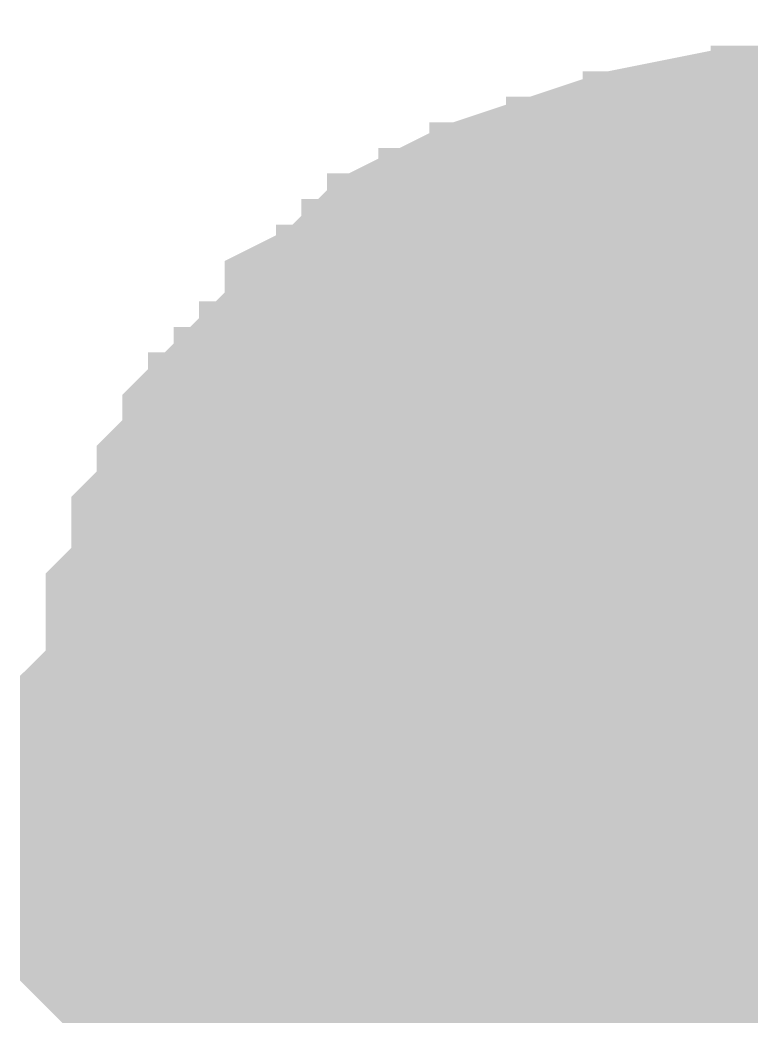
# Model space of a CAD drawing. Extents: x -0.1 to 65.1, y -1.2 to 30.1.
# Drawn here: x 25.9596 to 26.2866, y 6.5843 to 7.0326 of the extents above; entities that cross this region are included whole.
import ezdxf

# ---------------------------------------------------------------- set-up
doc = ezdxf.new("R2010")
doc.units = 0
doc.header["$MEASUREMENT"] = 0
doc.layers.get('0').update_dxf_attribs({"linetype": 'CONTINUOUS'})
doc.layers.add('2D_LINE_126', color=7, linetype='CONTINUOUS')

# ---------------------------------------------------------------- blocks, each defined once
blk = doc.blocks.new('SMOOTH_0$0254')
at = {"const_width": 0.0127}
blk.add_lwpolyline([(-0.00635, 0, 1), (0.00635, 0, 1)], format="xyb", close=True, dxfattribs=at)
blk = doc.blocks.new('DRAWING_63')
at = {"layer": '2D_LINE_126', "const_width": 0.0254}
for points in [[(-4.05765, -0.90297), (-4.05765, -0.89154), (-4.05765, -0.88011), (-4.05765, -0.86868), (-4.05765, -0.85725), (-4.05765, -0.84582), (-4.05765, -0.83439), (-4.05765, -0.82296), (-4.05765, -0.81153), (-4.05765, -0.8001), (-4.05765, -0.78867), (-4.05765, -0.77724), (-4.05765, -0.76581), (-4.05765, -0.75438), (-4.05765, -0.74295), (-4.05765, -0.73152), (-4.05765, -0.72009), (-4.05765, -0.70866), (-4.05765, -0.69723), (-4.05765, -0.6858), (-4.05765, -0.67437), (-4.05765, -0.66294), (-4.05765, -0.65151), (-4.05765, -0.64008), (-4.05765, -0.62865), (-4.05765, -0.61722), (-4.05765, -0.60579), (-4.05765, -0.59436), (-4.05765, -0.58293), (-4.05765, -0.5715), (-4.05765, -0.56007), (-4.05765, -0.54864), (-4.05765, -0.53721), (-4.05765, -0.52578), (-4.05765, -0.51435), (-4.05765, -0.50292), (-4.05765, -0.49149), (-4.05765, -0.48006)], [(-2.81178, -0.49149), (-4.06908, -0.49149), (-4.12623, -0.50292), (-4.16052, -0.51435), (-4.19481, -0.52578), (-4.21767, -0.53721), (-4.24053, -0.54864), (-4.25196, -0.56007), (-4.26339, -0.5715), (-4.28625, -0.58293), (-4.28625, -0.59436), (-4.29768, -0.60579), (-4.30911, -0.61722), (-4.32054, -0.62865), (-4.33197, -0.64008), (-4.33197, -0.65151), (-4.3434, -0.66294), (-4.3434, -0.67437), (-4.3434, -0.6858), (-4.3434, -0.69723), (-4.3434, -0.70866), (-4.3434, -0.72009), (-4.3434, -0.73152), (-4.3434, -0.74295), (-4.3434, -0.75438), (-4.3434, -0.76581), (-4.3434, -0.77724), (-4.3434, -0.78867), (-4.3434, -0.8001), (-4.3434, -0.81153), (-4.3434, -0.82296), (-4.3434, -0.83439), (-4.3434, -0.84582), (-4.3434, -0.85725), (-4.3434, -0.86868), (-4.3434, -0.88011), (-4.3434, -0.89154), (-4.3434, -0.90297)], [(-4.04622, -0.49149), (-4.05765, -0.49149), (-4.06908, -0.49149), (-4.06908, -0.50292), (-4.08051, -0.50292), (-4.09194, -0.50292), (-4.10337, -0.50292), (-4.1148, -0.50292), (-4.12623, -0.50292), (-4.12623, -0.51435), (-4.13766, -0.51435), (-4.14909, -0.51435), (-4.16052, -0.51435), (-4.16052, -0.52578), (-4.17195, -0.52578), (-4.18338, -0.52578), (-4.19481, -0.52578), (-4.19481, -0.53721), (-4.20624, -0.53721), (-4.21767, -0.53721), (-4.21767, -0.54864), (-4.2291, -0.54864), (-4.24053, -0.54864), (-4.24053, -0.56007), (-4.25196, -0.56007), (-4.25196, -0.5715), (-4.26339, -0.5715), (-4.26339, -0.58293), (-4.27482, -0.58293), (-4.28625, -0.58293)], [(-4.1148, -0.90297), (-4.1148, -0.89154), (-4.1148, -0.88011), (-4.1148, -0.86868), (-4.1148, -0.85725), (-4.1148, -0.84582), (-4.1148, -0.83439), (-4.1148, -0.82296), (-4.1148, -0.81153), (-4.1148, -0.8001), (-4.1148, -0.78867), (-4.1148, -0.77724), (-4.1148, -0.76581), (-4.1148, -0.75438), (-4.1148, -0.74295), (-4.1148, -0.73152), (-4.1148, -0.72009), (-4.1148, -0.70866), (-4.1148, -0.69723), (-4.1148, -0.6858), (-4.1148, -0.67437), (-4.1148, -0.66294), (-4.1148, -0.65151), (-4.1148, -0.64008), (-4.1148, -0.62865), (-4.1148, -0.61722), (-4.1148, -0.60579), (-4.1148, -0.59436), (-4.1148, -0.58293), (-4.1148, -0.5715), (-4.1148, -0.56007), (-4.1148, -0.54864), (-4.1148, -0.53721), (-4.1148, -0.52578), (-4.1148, -0.51435), (-4.1148, -0.50292), (-4.1148, -0.49149)], [(-4.10337, -0.90297), (-4.10337, -0.89154), (-4.10337, -0.88011), (-4.10337, -0.86868), (-4.10337, -0.85725), (-4.10337, -0.84582), (-4.10337, -0.83439), (-4.10337, -0.82296), (-4.10337, -0.81153), (-4.10337, -0.8001), (-4.10337, -0.78867), (-4.10337, -0.77724), (-4.10337, -0.76581), (-4.10337, -0.75438), (-4.10337, -0.74295), (-4.10337, -0.73152), (-4.10337, -0.72009), (-4.10337, -0.70866), (-4.10337, -0.69723), (-4.10337, -0.6858), (-4.10337, -0.67437), (-4.10337, -0.66294), (-4.10337, -0.65151), (-4.10337, -0.64008), (-4.10337, -0.62865), (-4.10337, -0.61722), (-4.10337, -0.60579), (-4.10337, -0.59436), (-4.10337, -0.58293), (-4.10337, -0.5715), (-4.10337, -0.56007), (-4.10337, -0.54864), (-4.10337, -0.53721), (-4.10337, -0.52578), (-4.10337, -0.51435), (-4.10337, -0.50292), (-4.10337, -0.49149)], [(-4.09194, -0.90297), (-4.09194, -0.89154), (-4.09194, -0.88011), (-4.09194, -0.86868), (-4.09194, -0.85725), (-4.09194, -0.84582), (-4.09194, -0.83439), (-4.09194, -0.82296), (-4.09194, -0.81153), (-4.09194, -0.8001), (-4.09194, -0.78867), (-4.09194, -0.77724), (-4.09194, -0.76581), (-4.09194, -0.75438), (-4.09194, -0.74295), (-4.09194, -0.73152), (-4.09194, -0.72009), (-4.09194, -0.70866), (-4.09194, -0.69723), (-4.09194, -0.6858), (-4.09194, -0.67437), (-4.09194, -0.66294), (-4.09194, -0.65151), (-4.09194, -0.64008), (-4.09194, -0.62865), (-4.09194, -0.61722), (-4.09194, -0.60579), (-4.09194, -0.59436), (-4.09194, -0.58293), (-4.09194, -0.5715), (-4.09194, -0.56007), (-4.09194, -0.54864), (-4.09194, -0.53721), (-4.09194, -0.52578), (-4.09194, -0.51435), (-4.09194, -0.50292), (-4.09194, -0.49149)], [(-4.08051, -0.90297), (-4.08051, -0.89154), (-4.08051, -0.88011), (-4.08051, -0.86868), (-4.08051, -0.85725), (-4.08051, -0.84582), (-4.08051, -0.83439), (-4.08051, -0.82296), (-4.08051, -0.81153), (-4.08051, -0.8001), (-4.08051, -0.78867), (-4.08051, -0.77724), (-4.08051, -0.76581), (-4.08051, -0.75438), (-4.08051, -0.74295), (-4.08051, -0.73152), (-4.08051, -0.72009), (-4.08051, -0.70866), (-4.08051, -0.69723), (-4.08051, -0.6858), (-4.08051, -0.67437), (-4.08051, -0.66294), (-4.08051, -0.65151), (-4.08051, -0.64008), (-4.08051, -0.62865), (-4.08051, -0.61722), (-4.08051, -0.60579), (-4.08051, -0.59436), (-4.08051, -0.58293), (-4.08051, -0.5715), (-4.08051, -0.56007), (-4.08051, -0.54864), (-4.08051, -0.53721), (-4.08051, -0.52578), (-4.08051, -0.51435), (-4.08051, -0.50292), (-4.08051, -0.49149)], [(-4.04622, -0.50292), (-4.05765, -0.50292), (-4.06908, -0.50292), (-4.06908, -0.51435), (-4.08051, -0.51435), (-4.09194, -0.51435), (-4.10337, -0.51435), (-4.1148, -0.51435), (-4.12623, -0.51435), (-4.12623, -0.52578), (-4.13766, -0.52578), (-4.14909, -0.52578), (-4.16052, -0.52578), (-4.16052, -0.53721), (-4.17195, -0.53721), (-4.18338, -0.53721), (-4.19481, -0.53721), (-4.19481, -0.54864), (-4.20624, -0.54864), (-4.21767, -0.54864), (-4.21767, -0.56007), (-4.2291, -0.56007), (-4.24053, -0.56007), (-4.24053, -0.5715), (-4.25196, -0.5715), (-4.25196, -0.58293), (-4.26339, -0.58293), (-4.26339, -0.59436), (-4.27482, -0.59436), (-4.28625, -0.59436), (-4.28625, -0.60579), (-4.29768, -0.60579), (-4.29768, -0.61722), (-4.30911, -0.61722), (-4.30911, -0.62865), (-4.32054, -0.62865), (-4.32054, -0.64008), (-4.33197, -0.64008)], [(-4.14909, -0.90297), (-4.14909, -0.89154), (-4.14909, -0.88011), (-4.14909, -0.86868), (-4.14909, -0.85725), (-4.14909, -0.84582), (-4.14909, -0.83439), (-4.14909, -0.82296), (-4.14909, -0.81153), (-4.14909, -0.8001), (-4.14909, -0.78867), (-4.14909, -0.77724), (-4.14909, -0.76581), (-4.14909, -0.75438), (-4.14909, -0.74295), (-4.14909, -0.73152), (-4.14909, -0.72009), (-4.14909, -0.70866), (-4.14909, -0.69723), (-4.14909, -0.6858), (-4.14909, -0.67437), (-4.14909, -0.66294), (-4.14909, -0.65151), (-4.14909, -0.64008), (-4.14909, -0.62865), (-4.14909, -0.61722), (-4.14909, -0.60579), (-4.14909, -0.59436), (-4.14909, -0.58293), (-4.14909, -0.5715), (-4.14909, -0.56007), (-4.14909, -0.54864), (-4.14909, -0.53721), (-4.14909, -0.52578), (-4.14909, -0.51435), (-4.14909, -0.50292)], [(-4.13766, -0.90297), (-4.13766, -0.89154), (-4.13766, -0.88011), (-4.13766, -0.86868), (-4.13766, -0.85725), (-4.13766, -0.84582), (-4.13766, -0.83439), (-4.13766, -0.82296), (-4.13766, -0.81153), (-4.13766, -0.8001), (-4.13766, -0.78867), (-4.13766, -0.77724), (-4.13766, -0.76581), (-4.13766, -0.75438), (-4.13766, -0.74295), (-4.13766, -0.73152), (-4.13766, -0.72009), (-4.13766, -0.70866), (-4.13766, -0.69723), (-4.13766, -0.6858), (-4.13766, -0.67437), (-4.13766, -0.66294), (-4.13766, -0.65151), (-4.13766, -0.64008), (-4.13766, -0.62865), (-4.13766, -0.61722), (-4.13766, -0.60579), (-4.13766, -0.59436), (-4.13766, -0.58293), (-4.13766, -0.5715), (-4.13766, -0.56007), (-4.13766, -0.54864), (-4.13766, -0.53721), (-4.13766, -0.52578), (-4.13766, -0.51435), (-4.13766, -0.50292)], [(-4.33197, -0.90297), (-4.33197, -0.89154), (-4.33197, -0.88011), (-4.33197, -0.86868), (-4.33197, -0.85725), (-4.33197, -0.84582), (-4.33197, -0.83439), (-4.33197, -0.82296), (-4.33197, -0.81153), (-4.33197, -0.8001), (-4.33197, -0.78867), (-4.33197, -0.77724), (-4.33197, -0.76581), (-4.33197, -0.75438), (-4.33197, -0.74295), (-4.33197, -0.73152), (-4.33197, -0.72009), (-4.33197, -0.70866), (-4.33197, -0.69723), (-4.33197, -0.6858), (-4.33197, -0.67437), (-4.33197, -0.66294), (-4.33197, -0.65151), (-4.32054, -0.65151), (-4.32054, -0.64008), (-4.30911, -0.64008), (-4.30911, -0.62865), (-4.29768, -0.62865), (-4.29768, -0.61722), (-4.28625, -0.61722), (-4.28625, -0.60579), (-4.27482, -0.60579), (-4.26339, -0.60579), (-4.26339, -0.59436), (-4.25196, -0.59436), (-4.25196, -0.58293), (-4.24053, -0.58293), (-4.24053, -0.5715), (-4.2291, -0.5715), (-4.21767, -0.5715), (-4.21767, -0.56007), (-4.20624, -0.56007), (-4.19481, -0.56007), (-4.19481, -0.54864), (-4.18338, -0.54864), (-4.17195, -0.54864), (-4.16052, -0.54864), (-4.16052, -0.53721), (-4.14909, -0.53721), (-4.13766, -0.53721), (-4.12623, -0.53721), (-4.12623, -0.52578), (-4.1148, -0.52578), (-4.10337, -0.52578), (-4.09194, -0.52578), (-4.08051, -0.52578), (-4.06908, -0.52578), (-4.06908, -0.51435), (-4.05765, -0.51435), (-4.04622, -0.51435)], [(-4.18338, -0.90297), (-4.18338, -0.89154), (-4.18338, -0.88011), (-4.18338, -0.86868), (-4.18338, -0.85725), (-4.18338, -0.84582), (-4.18338, -0.83439), (-4.18338, -0.82296), (-4.18338, -0.81153), (-4.18338, -0.8001), (-4.18338, -0.78867), (-4.18338, -0.77724), (-4.18338, -0.76581), (-4.18338, -0.75438), (-4.18338, -0.74295), (-4.18338, -0.73152), (-4.18338, -0.72009), (-4.18338, -0.70866), (-4.18338, -0.69723), (-4.18338, -0.6858), (-4.18338, -0.67437), (-4.18338, -0.66294), (-4.18338, -0.65151), (-4.18338, -0.64008), (-4.18338, -0.62865), (-4.18338, -0.61722), (-4.18338, -0.60579), (-4.18338, -0.59436), (-4.18338, -0.58293), (-4.18338, -0.5715), (-4.18338, -0.56007), (-4.18338, -0.54864), (-4.18338, -0.53721), (-4.18338, -0.52578), (-4.18338, -0.51435)], [(-4.17195, -0.90297), (-4.17195, -0.89154), (-4.17195, -0.88011), (-4.17195, -0.86868), (-4.17195, -0.85725), (-4.17195, -0.84582), (-4.17195, -0.83439), (-4.17195, -0.82296), (-4.17195, -0.81153), (-4.17195, -0.8001), (-4.17195, -0.78867), (-4.17195, -0.77724), (-4.17195, -0.76581), (-4.17195, -0.75438), (-4.17195, -0.74295), (-4.17195, -0.73152), (-4.17195, -0.72009), (-4.17195, -0.70866), (-4.17195, -0.69723), (-4.17195, -0.6858), (-4.17195, -0.67437), (-4.17195, -0.66294), (-4.17195, -0.65151), (-4.17195, -0.64008), (-4.17195, -0.62865), (-4.17195, -0.61722), (-4.17195, -0.60579), (-4.17195, -0.59436), (-4.17195, -0.58293), (-4.17195, -0.5715), (-4.17195, -0.56007), (-4.17195, -0.54864), (-4.17195, -0.53721), (-4.17195, -0.52578), (-4.17195, -0.51435)], [(-4.04622, -0.52578), (-4.05765, -0.52578), (-4.06908, -0.52578), (-4.06908, -0.53721), (-4.08051, -0.53721), (-4.09194, -0.53721), (-4.10337, -0.53721), (-4.1148, -0.53721), (-4.12623, -0.53721), (-4.12623, -0.54864), (-4.13766, -0.54864), (-4.14909, -0.54864), (-4.16052, -0.54864), (-4.16052, -0.56007), (-4.17195, -0.56007), (-4.18338, -0.56007), (-4.19481, -0.56007), (-4.19481, -0.5715), (-4.20624, -0.5715), (-4.21767, -0.5715), (-4.21767, -0.58293), (-4.2291, -0.58293), (-4.24053, -0.58293), (-4.24053, -0.59436), (-4.25196, -0.59436), (-4.25196, -0.60579), (-4.26339, -0.60579), (-4.26339, -0.61722), (-4.27482, -0.61722), (-4.28625, -0.61722), (-4.28625, -0.62865), (-4.29768, -0.62865), (-4.29768, -0.64008), (-4.30911, -0.64008), (-4.30911, -0.65151), (-4.32054, -0.65151), (-4.32054, -0.66294), (-4.33197, -0.66294), (-4.3434, -0.66294)], [(-4.20624, -0.90297), (-4.20624, -0.89154), (-4.20624, -0.88011), (-4.20624, -0.86868), (-4.20624, -0.85725), (-4.20624, -0.84582), (-4.20624, -0.83439), (-4.20624, -0.82296), (-4.20624, -0.81153), (-4.20624, -0.8001), (-4.20624, -0.78867), (-4.20624, -0.77724), (-4.20624, -0.76581), (-4.20624, -0.75438), (-4.20624, -0.74295), (-4.20624, -0.73152), (-4.20624, -0.72009), (-4.20624, -0.70866), (-4.20624, -0.69723), (-4.20624, -0.6858), (-4.20624, -0.67437), (-4.20624, -0.66294), (-4.20624, -0.65151), (-4.20624, -0.64008), (-4.20624, -0.62865), (-4.20624, -0.61722), (-4.20624, -0.60579), (-4.20624, -0.59436), (-4.20624, -0.58293), (-4.20624, -0.5715), (-4.20624, -0.56007), (-4.20624, -0.54864), (-4.20624, -0.53721), (-4.20624, -0.52578)], [(-4.36626, -0.90297), (-4.36626, -0.89154), (-4.36626, -0.88011), (-4.36626, -0.86868), (-4.36626, -0.85725), (-4.36626, -0.84582), (-4.36626, -0.83439), (-4.36626, -0.82296), (-4.36626, -0.81153), (-4.36626, -0.8001), (-4.36626, -0.78867), (-4.36626, -0.77724), (-4.36626, -0.76581), (-4.36626, -0.75438), (-4.36626, -0.74295), (-4.36626, -0.73152), (-4.36626, -0.72009), (-4.35483, -0.70866), (-4.35483, -0.69723), (-4.35483, -0.6858), (-4.3434, -0.67437), (-4.33197, -0.67437), (-4.32054, -0.67437), (-4.32054, -0.66294), (-4.30911, -0.66294), (-4.30911, -0.65151), (-4.29768, -0.65151), (-4.29768, -0.64008), (-4.28625, -0.64008), (-4.28625, -0.62865), (-4.27482, -0.62865), (-4.26339, -0.62865), (-4.26339, -0.61722), (-4.25196, -0.61722), (-4.25196, -0.60579), (-4.24053, -0.60579), (-4.24053, -0.59436), (-4.2291, -0.59436), (-4.21767, -0.59436), (-4.21767, -0.58293), (-4.20624, -0.58293), (-4.19481, -0.58293), (-4.19481, -0.5715), (-4.18338, -0.5715), (-4.17195, -0.5715), (-4.16052, -0.5715), (-4.16052, -0.56007), (-4.14909, -0.56007), (-4.13766, -0.56007), (-4.12623, -0.56007), (-4.12623, -0.54864), (-4.1148, -0.54864), (-4.10337, -0.54864), (-4.09194, -0.54864), (-4.08051, -0.54864), (-4.06908, -0.54864), (-4.06908, -0.53721), (-4.05765, -0.53721), (-4.04622, -0.53721)], [(-4.2291, -0.90297), (-4.2291, -0.89154), (-4.2291, -0.88011), (-4.2291, -0.86868), (-4.2291, -0.85725), (-4.2291, -0.84582), (-4.2291, -0.83439), (-4.2291, -0.82296), (-4.2291, -0.81153), (-4.2291, -0.8001), (-4.2291, -0.78867), (-4.2291, -0.77724), (-4.2291, -0.76581), (-4.2291, -0.75438), (-4.2291, -0.74295), (-4.2291, -0.73152), (-4.2291, -0.72009), (-4.2291, -0.70866), (-4.2291, -0.69723), (-4.2291, -0.6858), (-4.2291, -0.67437), (-4.2291, -0.66294), (-4.2291, -0.65151), (-4.2291, -0.64008), (-4.2291, -0.62865), (-4.2291, -0.61722), (-4.2291, -0.60579), (-4.2291, -0.59436), (-4.2291, -0.58293), (-4.2291, -0.5715), (-4.2291, -0.56007), (-4.2291, -0.54864), (-4.2291, -0.53721)], [(-4.32054, -0.90297), (-4.32054, -0.89154), (-4.32054, -0.88011), (-4.32054, -0.86868), (-4.32054, -0.85725), (-4.32054, -0.84582), (-4.32054, -0.83439), (-4.32054, -0.82296), (-4.32054, -0.81153), (-4.32054, -0.8001), (-4.32054, -0.78867), (-4.32054, -0.77724), (-4.32054, -0.76581), (-4.32054, -0.75438), (-4.32054, -0.74295), (-4.32054, -0.73152), (-4.32054, -0.72009), (-4.32054, -0.70866), (-4.32054, -0.69723), (-4.32054, -0.6858), (-4.32054, -0.67437), (-4.30911, -0.67437), (-4.30911, -0.66294), (-4.29768, -0.66294), (-4.29768, -0.65151), (-4.28625, -0.65151), (-4.28625, -0.64008), (-4.27482, -0.64008), (-4.26339, -0.64008), (-4.26339, -0.62865), (-4.25196, -0.62865), (-4.25196, -0.61722), (-4.24053, -0.61722), (-4.24053, -0.60579), (-4.2291, -0.60579), (-4.21767, -0.60579), (-4.21767, -0.59436), (-4.20624, -0.59436), (-4.19481, -0.59436), (-4.19481, -0.58293), (-4.18338, -0.58293), (-4.17195, -0.58293), (-4.16052, -0.58293), (-4.16052, -0.5715), (-4.14909, -0.5715), (-4.13766, -0.5715), (-4.12623, -0.5715), (-4.12623, -0.56007), (-4.1148, -0.56007), (-4.10337, -0.56007), (-4.09194, -0.56007), (-4.08051, -0.56007), (-4.06908, -0.56007), (-4.06908, -0.54864), (-4.05765, -0.54864), (-4.04622, -0.54864)], [(-4.30911, -0.90297), (-4.30911, -0.89154), (-4.30911, -0.88011), (-4.30911, -0.86868), (-4.30911, -0.85725), (-4.30911, -0.84582), (-4.30911, -0.83439), (-4.30911, -0.82296), (-4.30911, -0.81153), (-4.30911, -0.8001), (-4.30911, -0.78867), (-4.30911, -0.77724), (-4.30911, -0.76581), (-4.30911, -0.75438), (-4.30911, -0.74295), (-4.30911, -0.73152), (-4.30911, -0.72009), (-4.30911, -0.70866), (-4.30911, -0.69723), (-4.30911, -0.6858), (-4.30911, -0.67437), (-4.29768, -0.67437), (-4.29768, -0.66294), (-4.28625, -0.66294), (-4.28625, -0.65151), (-4.27482, -0.65151), (-4.26339, -0.65151), (-4.26339, -0.64008), (-4.25196, -0.64008), (-4.25196, -0.62865), (-4.24053, -0.62865), (-4.24053, -0.61722), (-4.2291, -0.61722), (-4.21767, -0.61722), (-4.21767, -0.60579), (-4.20624, -0.60579), (-4.19481, -0.60579), (-4.19481, -0.59436), (-4.18338, -0.59436), (-4.17195, -0.59436), (-4.16052, -0.59436), (-4.16052, -0.58293), (-4.14909, -0.58293), (-4.13766, -0.58293), (-4.12623, -0.58293), (-4.12623, -0.5715), (-4.1148, -0.5715), (-4.10337, -0.5715), (-4.09194, -0.5715), (-4.08051, -0.5715), (-4.06908, -0.5715), (-4.06908, -0.56007), (-4.05765, -0.56007), (-4.04622, -0.56007)], [(-4.04622, -0.5715), (-4.05765, -0.5715), (-4.06908, -0.5715), (-4.06908, -0.58293), (-4.08051, -0.58293), (-4.09194, -0.58293), (-4.10337, -0.58293), (-4.1148, -0.58293), (-4.12623, -0.58293), (-4.12623, -0.59436), (-4.13766, -0.59436), (-4.14909, -0.59436), (-4.16052, -0.59436), (-4.16052, -0.60579), (-4.17195, -0.60579), (-4.18338, -0.60579), (-4.19481, -0.60579), (-4.19481, -0.61722), (-4.20624, -0.61722), (-4.21767, -0.61722), (-4.21767, -0.62865), (-4.2291, -0.62865), (-4.24053, -0.62865), (-4.24053, -0.64008), (-4.25196, -0.64008), (-4.25196, -0.65151), (-4.26339, -0.65151), (-4.26339, -0.66294), (-4.27482, -0.66294), (-4.28625, -0.66294), (-4.28625, -0.67437), (-4.29768, -0.67437), (-4.29768, -0.6858), (-4.29768, -0.69723), (-4.29768, -0.70866), (-4.29768, -0.72009), (-4.29768, -0.73152), (-4.29768, -0.74295), (-4.29768, -0.75438), (-4.29768, -0.76581), (-4.29768, -0.77724), (-4.29768, -0.78867), (-4.29768, -0.8001), (-4.29768, -0.81153), (-4.29768, -0.82296), (-4.29768, -0.83439), (-4.29768, -0.84582), (-4.29768, -0.85725), (-4.29768, -0.86868), (-4.29768, -0.88011), (-4.29768, -0.89154), (-4.29768, -0.90297)], [(-4.27482, -0.90297), (-4.27482, -0.89154), (-4.27482, -0.88011), (-4.27482, -0.86868), (-4.27482, -0.85725), (-4.27482, -0.84582), (-4.27482, -0.83439), (-4.27482, -0.82296), (-4.27482, -0.81153), (-4.27482, -0.8001), (-4.27482, -0.78867), (-4.27482, -0.77724), (-4.27482, -0.76581), (-4.27482, -0.75438), (-4.27482, -0.74295), (-4.27482, -0.73152), (-4.27482, -0.72009), (-4.27482, -0.70866), (-4.27482, -0.69723), (-4.27482, -0.6858), (-4.27482, -0.67437), (-4.27482, -0.66294), (-4.27482, -0.65151), (-4.27482, -0.64008), (-4.27482, -0.62865), (-4.27482, -0.61722), (-4.27482, -0.60579), (-4.27482, -0.59436), (-4.27482, -0.58293), (-4.27482, -0.5715)], [(-4.28625, -0.90297), (-4.28625, -0.89154), (-4.28625, -0.88011), (-4.28625, -0.86868), (-4.28625, -0.85725), (-4.28625, -0.84582), (-4.28625, -0.83439), (-4.28625, -0.82296), (-4.28625, -0.81153), (-4.28625, -0.8001), (-4.28625, -0.78867), (-4.28625, -0.77724), (-4.28625, -0.76581), (-4.28625, -0.75438), (-4.28625, -0.74295), (-4.28625, -0.73152), (-4.28625, -0.72009), (-4.28625, -0.70866), (-4.28625, -0.69723), (-4.28625, -0.6858), (-4.28625, -0.67437), (-4.27482, -0.67437), (-4.26339, -0.67437), (-4.26339, -0.66294), (-4.25196, -0.66294), (-4.25196, -0.65151), (-4.24053, -0.65151), (-4.24053, -0.64008), (-4.2291, -0.64008), (-4.21767, -0.64008), (-4.21767, -0.62865), (-4.20624, -0.62865), (-4.19481, -0.62865), (-4.19481, -0.61722), (-4.18338, -0.61722), (-4.17195, -0.61722), (-4.16052, -0.61722), (-4.16052, -0.60579), (-4.14909, -0.60579), (-4.13766, -0.60579), (-4.12623, -0.60579), (-4.12623, -0.59436), (-4.1148, -0.59436), (-4.10337, -0.59436), (-4.09194, -0.59436), (-4.08051, -0.59436), (-4.06908, -0.59436), (-4.06908, -0.58293), (-4.05765, -0.58293), (-4.04622, -0.58293)], [(-4.26339, -0.90297), (-4.26339, -0.89154), (-4.26339, -0.88011), (-4.26339, -0.86868), (-4.26339, -0.85725), (-4.26339, -0.84582), (-4.26339, -0.83439), (-4.26339, -0.82296), (-4.26339, -0.81153), (-4.26339, -0.8001), (-4.26339, -0.78867), (-4.26339, -0.77724), (-4.26339, -0.76581), (-4.26339, -0.75438), (-4.26339, -0.74295), (-4.26339, -0.73152), (-4.26339, -0.72009), (-4.26339, -0.70866), (-4.26339, -0.69723), (-4.26339, -0.6858), (-4.26339, -0.67437), (-4.25196, -0.67437), (-4.25196, -0.66294), (-4.24053, -0.66294), (-4.24053, -0.65151), (-4.2291, -0.65151), (-4.21767, -0.65151), (-4.21767, -0.64008), (-4.20624, -0.64008), (-4.19481, -0.64008), (-4.19481, -0.62865), (-4.18338, -0.62865), (-4.17195, -0.62865), (-4.16052, -0.62865), (-4.16052, -0.61722), (-4.14909, -0.61722), (-4.13766, -0.61722), (-4.12623, -0.61722), (-4.12623, -0.60579), (-4.1148, -0.60579), (-4.10337, -0.60579), (-4.09194, -0.60579), (-4.08051, -0.60579), (-4.06908, -0.60579), (-4.06908, -0.59436), (-4.05765, -0.59436), (-4.04622, -0.59436)], [(-4.04622, -0.60579), (-4.05765, -0.60579), (-4.06908, -0.60579), (-4.06908, -0.61722), (-4.08051, -0.61722), (-4.09194, -0.61722), (-4.10337, -0.61722), (-4.1148, -0.61722), (-4.12623, -0.61722), (-4.12623, -0.62865), (-4.13766, -0.62865), (-4.14909, -0.62865), (-4.16052, -0.62865), (-4.16052, -0.64008), (-4.17195, -0.64008), (-4.18338, -0.64008), (-4.19481, -0.64008), (-4.19481, -0.65151), (-4.20624, -0.65151), (-4.21767, -0.65151), (-4.21767, -0.66294), (-4.2291, -0.66294), (-4.24053, -0.66294), (-4.24053, -0.67437), (-4.25196, -0.67437), (-4.25196, -0.6858), (-4.26339, -0.6858), (-4.27482, -0.6858), (-4.28625, -0.6858), (-4.29768, -0.6858), (-4.30911, -0.6858), (-4.32054, -0.6858), (-4.33197, -0.6858), (-4.3434, -0.6858), (-4.35483, -0.6858)], [(-4.04622, -0.61722), (-4.05765, -0.61722), (-4.06908, -0.61722), (-4.06908, -0.62865), (-4.08051, -0.62865), (-4.09194, -0.62865), (-4.10337, -0.62865), (-4.1148, -0.62865), (-4.12623, -0.62865), (-4.12623, -0.64008), (-4.13766, -0.64008), (-4.14909, -0.64008), (-4.16052, -0.64008), (-4.16052, -0.65151), (-4.17195, -0.65151), (-4.18338, -0.65151), (-4.19481, -0.65151), (-4.19481, -0.66294), (-4.20624, -0.66294), (-4.21767, -0.66294), (-4.21767, -0.67437), (-4.2291, -0.67437), (-4.24053, -0.67437), (-4.24053, -0.6858), (-4.25196, -0.6858), (-4.25196, -0.69723), (-4.26339, -0.69723), (-4.27482, -0.69723), (-4.28625, -0.69723), (-4.29768, -0.69723), (-4.30911, -0.69723), (-4.32054, -0.69723), (-4.33197, -0.69723), (-4.3434, -0.69723), (-4.35483, -0.69723)], [(-4.04622, -0.62865), (-4.05765, -0.62865), (-4.06908, -0.62865), (-4.06908, -0.64008), (-4.08051, -0.64008), (-4.09194, -0.64008), (-4.10337, -0.64008), (-4.1148, -0.64008), (-4.12623, -0.64008), (-4.12623, -0.65151), (-4.13766, -0.65151), (-4.14909, -0.65151), (-4.16052, -0.65151), (-4.16052, -0.66294), (-4.17195, -0.66294), (-4.18338, -0.66294), (-4.19481, -0.66294), (-4.19481, -0.67437), (-4.20624, -0.67437), (-4.21767, -0.67437), (-4.21767, -0.6858), (-4.2291, -0.6858), (-4.24053, -0.6858), (-4.24053, -0.69723), (-4.25196, -0.69723), (-4.25196, -0.70866), (-4.26339, -0.70866), (-4.27482, -0.70866), (-4.28625, -0.70866), (-4.29768, -0.70866), (-4.30911, -0.70866), (-4.32054, -0.70866), (-4.33197, -0.70866), (-4.3434, -0.70866), (-4.35483, -0.70866), (-4.35483, -0.72009), (-4.36626, -0.72009)], [(-4.04622, -0.64008), (-4.05765, -0.64008), (-4.06908, -0.64008), (-4.06908, -0.65151), (-4.08051, -0.65151), (-4.09194, -0.65151), (-4.10337, -0.65151), (-4.1148, -0.65151), (-4.12623, -0.65151), (-4.12623, -0.66294), (-4.13766, -0.66294), (-4.14909, -0.66294), (-4.16052, -0.66294), (-4.16052, -0.67437), (-4.17195, -0.67437), (-4.18338, -0.67437), (-4.19481, -0.67437), (-4.19481, -0.6858), (-4.20624, -0.6858), (-4.21767, -0.6858), (-4.21767, -0.69723), (-4.2291, -0.69723), (-4.24053, -0.69723), (-4.24053, -0.70866), (-4.25196, -0.70866), (-4.25196, -0.72009), (-4.26339, -0.72009), (-4.27482, -0.72009), (-4.28625, -0.72009), (-4.29768, -0.72009), (-4.30911, -0.72009), (-4.32054, -0.72009), (-4.33197, -0.72009), (-4.3434, -0.72009), (-4.35483, -0.72009), (-4.35483, -0.73152), (-4.36626, -0.73152)], [(-4.04622, -0.65151), (-4.05765, -0.65151), (-4.06908, -0.65151), (-4.06908, -0.66294), (-4.08051, -0.66294), (-4.09194, -0.66294), (-4.10337, -0.66294), (-4.1148, -0.66294), (-4.12623, -0.66294), (-4.12623, -0.67437), (-4.13766, -0.67437), (-4.14909, -0.67437), (-4.16052, -0.67437), (-4.16052, -0.6858), (-4.17195, -0.6858), (-4.18338, -0.6858), (-4.19481, -0.6858), (-4.19481, -0.69723), (-4.20624, -0.69723), (-4.21767, -0.69723), (-4.21767, -0.70866), (-4.2291, -0.70866), (-4.24053, -0.70866), (-4.24053, -0.72009), (-4.25196, -0.72009), (-4.25196, -0.73152), (-4.26339, -0.73152), (-4.27482, -0.73152), (-4.28625, -0.73152), (-4.29768, -0.73152), (-4.30911, -0.73152), (-4.32054, -0.73152), (-4.33197, -0.73152), (-4.3434, -0.73152), (-4.35483, -0.73152), (-4.35483, -0.74295), (-4.36626, -0.74295)], [(-4.04622, -0.90297), (-4.05765, -0.90297), (-4.06908, -0.90297), (-4.08051, -0.90297), (-4.09194, -0.90297), (-4.10337, -0.90297), (-4.1148, -0.90297), (-4.12623, -0.90297), (-4.13766, -0.90297), (-4.14909, -0.90297), (-4.16052, -0.90297), (-4.17195, -0.90297), (-4.18338, -0.90297), (-4.19481, -0.90297), (-4.20624, -0.90297), (-4.21767, -0.90297), (-4.2291, -0.90297), (-4.24053, -0.90297), (-4.25196, -0.90297), (-4.26339, -0.90297), (-4.27482, -0.90297), (-4.28625, -0.90297), (-4.29768, -0.90297), (-4.30911, -0.90297), (-4.32054, -0.90297), (-4.33197, -0.90297), (-4.3434, -0.90297), (-4.35483, -0.90297), (-4.36626, -0.90297), (-4.37769, -0.89154), (-4.37769, -0.88011), (-4.37769, -0.86868), (-4.37769, -0.85725), (-4.37769, -0.84582), (-4.37769, -0.83439), (-4.37769, -0.82296), (-4.37769, -0.81153), (-4.37769, -0.8001), (-4.37769, -0.78867), (-4.37769, -0.77724), (-4.37769, -0.76581), (-4.36626, -0.75438), (-4.35483, -0.75438), (-4.35483, -0.74295), (-4.3434, -0.74295), (-4.33197, -0.74295), (-4.32054, -0.74295), (-4.30911, -0.74295), (-4.29768, -0.74295), (-4.28625, -0.74295), (-4.27482, -0.74295), (-4.26339, -0.74295), (-4.25196, -0.74295), (-4.25196, -0.73152), (-4.24053, -0.73152), (-4.24053, -0.72009), (-4.2291, -0.72009), (-4.21767, -0.72009), (-4.21767, -0.70866), (-4.20624, -0.70866), (-4.19481, -0.70866), (-4.19481, -0.69723), (-4.18338, -0.69723), (-4.17195, -0.69723), (-4.16052, -0.69723), (-4.16052, -0.6858), (-4.14909, -0.6858), (-4.13766, -0.6858), (-4.12623, -0.6858), (-4.12623, -0.67437), (-4.1148, -0.67437), (-4.10337, -0.67437), (-4.09194, -0.67437), (-4.08051, -0.67437), (-4.06908, -0.67437), (-4.06908, -0.66294), (-4.05765, -0.66294), (-4.04622, -0.66294)], [(-4.04622, -0.67437), (-4.05765, -0.67437), (-4.06908, -0.67437), (-4.06908, -0.6858), (-4.08051, -0.6858), (-4.09194, -0.6858), (-4.10337, -0.6858), (-4.1148, -0.6858), (-4.12623, -0.6858), (-4.12623, -0.69723), (-4.13766, -0.69723), (-4.14909, -0.69723), (-4.16052, -0.69723), (-4.16052, -0.70866), (-4.17195, -0.70866), (-4.18338, -0.70866), (-4.19481, -0.70866), (-4.19481, -0.72009), (-4.20624, -0.72009), (-4.21767, -0.72009), (-4.21767, -0.73152), (-4.2291, -0.73152), (-4.24053, -0.73152), (-4.24053, -0.74295), (-4.25196, -0.74295), (-4.25196, -0.75438), (-4.26339, -0.75438), (-4.27482, -0.75438), (-4.28625, -0.75438), (-4.29768, -0.75438), (-4.30911, -0.75438), (-4.32054, -0.75438), (-4.33197, -0.75438), (-4.3434, -0.75438), (-4.35483, -0.75438), (-4.35483, -0.76581), (-4.36626, -0.76581), (-4.37769, -0.76581)], [(-4.04622, -0.6858), (-4.05765, -0.6858), (-4.06908, -0.6858), (-4.06908, -0.69723), (-4.08051, -0.69723), (-4.09194, -0.69723), (-4.10337, -0.69723), (-4.1148, -0.69723), (-4.12623, -0.69723), (-4.12623, -0.70866), (-4.13766, -0.70866), (-4.14909, -0.70866), (-4.16052, -0.70866), (-4.16052, -0.72009), (-4.17195, -0.72009), (-4.18338, -0.72009), (-4.19481, -0.72009), (-4.19481, -0.73152), (-4.20624, -0.73152), (-4.21767, -0.73152), (-4.21767, -0.74295), (-4.2291, -0.74295), (-4.24053, -0.74295), (-4.24053, -0.75438), (-4.25196, -0.75438), (-4.25196, -0.76581), (-4.26339, -0.76581), (-4.27482, -0.76581), (-4.28625, -0.76581), (-4.29768, -0.76581), (-4.30911, -0.76581), (-4.32054, -0.76581), (-4.33197, -0.76581), (-4.3434, -0.76581), (-4.35483, -0.76581), (-4.35483, -0.77724), (-4.36626, -0.77724), (-4.37769, -0.77724)], [(-4.04622, -0.69723), (-4.05765, -0.69723), (-4.06908, -0.69723), (-4.06908, -0.70866), (-4.08051, -0.70866), (-4.09194, -0.70866), (-4.10337, -0.70866), (-4.1148, -0.70866), (-4.12623, -0.70866), (-4.12623, -0.72009), (-4.13766, -0.72009), (-4.14909, -0.72009), (-4.16052, -0.72009), (-4.16052, -0.73152), (-4.17195, -0.73152), (-4.18338, -0.73152), (-4.19481, -0.73152), (-4.19481, -0.74295), (-4.20624, -0.74295), (-4.21767, -0.74295), (-4.21767, -0.75438), (-4.2291, -0.75438), (-4.24053, -0.75438), (-4.24053, -0.76581), (-4.25196, -0.76581), (-4.25196, -0.77724), (-4.26339, -0.77724), (-4.27482, -0.77724), (-4.28625, -0.77724), (-4.29768, -0.77724), (-4.30911, -0.77724), (-4.32054, -0.77724), (-4.33197, -0.77724), (-4.3434, -0.77724), (-4.35483, -0.77724), (-4.35483, -0.78867), (-4.36626, -0.78867), (-4.37769, -0.78867)], [(-4.04622, -0.70866), (-4.05765, -0.70866), (-4.06908, -0.70866), (-4.06908, -0.72009), (-4.08051, -0.72009), (-4.09194, -0.72009), (-4.10337, -0.72009), (-4.1148, -0.72009), (-4.12623, -0.72009), (-4.12623, -0.73152), (-4.13766, -0.73152), (-4.14909, -0.73152), (-4.16052, -0.73152), (-4.16052, -0.74295), (-4.17195, -0.74295), (-4.18338, -0.74295), (-4.19481, -0.74295), (-4.19481, -0.75438), (-4.20624, -0.75438), (-4.21767, -0.75438), (-4.21767, -0.76581), (-4.2291, -0.76581), (-4.24053, -0.76581), (-4.24053, -0.77724), (-4.25196, -0.77724), (-4.25196, -0.78867), (-4.26339, -0.78867), (-4.27482, -0.78867), (-4.28625, -0.78867), (-4.29768, -0.78867), (-4.30911, -0.78867), (-4.32054, -0.78867), (-4.33197, -0.78867), (-4.3434, -0.78867), (-4.35483, -0.78867), (-4.35483, -0.8001), (-4.36626, -0.8001), (-4.37769, -0.8001)], [(-4.04622, -0.72009), (-4.05765, -0.72009), (-4.06908, -0.72009), (-4.06908, -0.73152), (-4.08051, -0.73152), (-4.09194, -0.73152), (-4.10337, -0.73152), (-4.1148, -0.73152), (-4.12623, -0.73152), (-4.12623, -0.74295), (-4.13766, -0.74295), (-4.14909, -0.74295), (-4.16052, -0.74295), (-4.16052, -0.75438), (-4.17195, -0.75438), (-4.18338, -0.75438), (-4.19481, -0.75438), (-4.19481, -0.76581), (-4.20624, -0.76581), (-4.21767, -0.76581), (-4.21767, -0.77724), (-4.2291, -0.77724), (-4.24053, -0.77724), (-4.24053, -0.78867), (-4.25196, -0.78867), (-4.25196, -0.8001), (-4.26339, -0.8001), (-4.27482, -0.8001), (-4.28625, -0.8001), (-4.29768, -0.8001), (-4.30911, -0.8001), (-4.32054, -0.8001), (-4.33197, -0.8001), (-4.3434, -0.8001), (-4.35483, -0.8001), (-4.35483, -0.81153), (-4.36626, -0.81153), (-4.37769, -0.81153)], [(-4.04622, -0.73152), (-4.05765, -0.73152), (-4.06908, -0.73152), (-4.06908, -0.74295), (-4.08051, -0.74295), (-4.09194, -0.74295), (-4.10337, -0.74295), (-4.1148, -0.74295), (-4.12623, -0.74295), (-4.12623, -0.75438), (-4.13766, -0.75438), (-4.14909, -0.75438), (-4.16052, -0.75438), (-4.16052, -0.76581), (-4.17195, -0.76581), (-4.18338, -0.76581), (-4.19481, -0.76581), (-4.19481, -0.77724), (-4.20624, -0.77724), (-4.21767, -0.77724), (-4.21767, -0.78867), (-4.2291, -0.78867), (-4.24053, -0.78867), (-4.24053, -0.8001), (-4.25196, -0.8001), (-4.25196, -0.81153), (-4.26339, -0.81153), (-4.27482, -0.81153), (-4.28625, -0.81153), (-4.29768, -0.81153), (-4.30911, -0.81153), (-4.32054, -0.81153), (-4.33197, -0.81153), (-4.3434, -0.81153), (-4.35483, -0.81153), (-4.35483, -0.82296), (-4.36626, -0.82296), (-4.37769, -0.82296)], [(-4.04622, -0.74295), (-4.05765, -0.74295), (-4.06908, -0.74295), (-4.06908, -0.75438), (-4.08051, -0.75438), (-4.09194, -0.75438), (-4.10337, -0.75438), (-4.1148, -0.75438), (-4.12623, -0.75438), (-4.12623, -0.76581), (-4.13766, -0.76581), (-4.14909, -0.76581), (-4.16052, -0.76581), (-4.16052, -0.77724), (-4.17195, -0.77724), (-4.18338, -0.77724), (-4.19481, -0.77724), (-4.19481, -0.78867), (-4.20624, -0.78867), (-4.21767, -0.78867), (-4.21767, -0.8001), (-4.2291, -0.8001), (-4.24053, -0.8001), (-4.24053, -0.81153), (-4.25196, -0.81153), (-4.25196, -0.82296), (-4.26339, -0.82296), (-4.27482, -0.82296), (-4.28625, -0.82296), (-4.29768, -0.82296), (-4.30911, -0.82296), (-4.32054, -0.82296), (-4.33197, -0.82296), (-4.3434, -0.82296), (-4.35483, -0.82296), (-4.35483, -0.83439), (-4.36626, -0.83439), (-4.37769, -0.83439)], [(-4.04622, -0.75438), (-4.05765, -0.75438), (-4.06908, -0.75438), (-4.06908, -0.76581), (-4.08051, -0.76581), (-4.09194, -0.76581), (-4.10337, -0.76581), (-4.1148, -0.76581), (-4.12623, -0.76581), (-4.12623, -0.77724), (-4.13766, -0.77724), (-4.14909, -0.77724), (-4.16052, -0.77724), (-4.16052, -0.78867), (-4.17195, -0.78867), (-4.18338, -0.78867), (-4.19481, -0.78867), (-4.19481, -0.8001), (-4.20624, -0.8001), (-4.21767, -0.8001), (-4.21767, -0.81153), (-4.2291, -0.81153), (-4.24053, -0.81153), (-4.24053, -0.82296), (-4.25196, -0.82296), (-4.25196, -0.83439), (-4.26339, -0.83439), (-4.27482, -0.83439), (-4.28625, -0.83439), (-4.29768, -0.83439), (-4.30911, -0.83439), (-4.32054, -0.83439), (-4.33197, -0.83439), (-4.3434, -0.83439), (-4.35483, -0.83439), (-4.35483, -0.84582), (-4.36626, -0.84582), (-4.37769, -0.84582)], [(-4.04622, -0.76581), (-4.05765, -0.76581), (-4.06908, -0.76581), (-4.06908, -0.77724), (-4.08051, -0.77724), (-4.09194, -0.77724), (-4.10337, -0.77724), (-4.1148, -0.77724), (-4.12623, -0.77724), (-4.12623, -0.78867), (-4.13766, -0.78867), (-4.14909, -0.78867), (-4.16052, -0.78867), (-4.16052, -0.8001), (-4.17195, -0.8001), (-4.18338, -0.8001), (-4.19481, -0.8001), (-4.19481, -0.81153), (-4.20624, -0.81153), (-4.21767, -0.81153), (-4.21767, -0.82296), (-4.2291, -0.82296), (-4.24053, -0.82296), (-4.24053, -0.83439), (-4.25196, -0.83439), (-4.25196, -0.84582), (-4.26339, -0.84582), (-4.27482, -0.84582), (-4.28625, -0.84582), (-4.29768, -0.84582), (-4.30911, -0.84582), (-4.32054, -0.84582), (-4.33197, -0.84582), (-4.3434, -0.84582), (-4.35483, -0.84582), (-4.35483, -0.85725), (-4.36626, -0.85725), (-4.37769, -0.85725)], [(-4.04622, -0.77724), (-4.05765, -0.77724), (-4.06908, -0.77724), (-4.06908, -0.78867), (-4.08051, -0.78867), (-4.09194, -0.78867), (-4.10337, -0.78867), (-4.1148, -0.78867), (-4.12623, -0.78867), (-4.12623, -0.8001), (-4.13766, -0.8001), (-4.14909, -0.8001), (-4.16052, -0.8001), (-4.16052, -0.81153), (-4.17195, -0.81153), (-4.18338, -0.81153), (-4.19481, -0.81153), (-4.19481, -0.82296), (-4.20624, -0.82296), (-4.21767, -0.82296), (-4.21767, -0.83439), (-4.2291, -0.83439), (-4.24053, -0.83439), (-4.24053, -0.84582), (-4.25196, -0.84582), (-4.25196, -0.85725), (-4.26339, -0.85725), (-4.27482, -0.85725), (-4.28625, -0.85725), (-4.29768, -0.85725), (-4.30911, -0.85725), (-4.32054, -0.85725), (-4.33197, -0.85725), (-4.3434, -0.85725), (-4.35483, -0.85725), (-4.35483, -0.86868), (-4.36626, -0.86868), (-4.37769, -0.86868)], [(-4.04622, -0.78867), (-4.05765, -0.78867), (-4.06908, -0.78867), (-4.06908, -0.8001), (-4.08051, -0.8001), (-4.09194, -0.8001), (-4.10337, -0.8001), (-4.1148, -0.8001), (-4.12623, -0.8001), (-4.12623, -0.81153), (-4.13766, -0.81153), (-4.14909, -0.81153), (-4.16052, -0.81153), (-4.16052, -0.82296), (-4.17195, -0.82296), (-4.18338, -0.82296), (-4.19481, -0.82296), (-4.19481, -0.83439), (-4.20624, -0.83439), (-4.21767, -0.83439), (-4.21767, -0.84582), (-4.2291, -0.84582), (-4.24053, -0.84582), (-4.24053, -0.85725), (-4.25196, -0.85725), (-4.25196, -0.86868), (-4.26339, -0.86868), (-4.27482, -0.86868), (-4.28625, -0.86868), (-4.29768, -0.86868), (-4.30911, -0.86868), (-4.32054, -0.86868), (-4.33197, -0.86868), (-4.3434, -0.86868), (-4.35483, -0.86868), (-4.35483, -0.88011), (-4.36626, -0.88011), (-4.37769, -0.88011)], [(-4.04622, -0.8001), (-4.05765, -0.8001), (-4.06908, -0.8001), (-4.06908, -0.81153), (-4.08051, -0.81153), (-4.09194, -0.81153), (-4.10337, -0.81153), (-4.1148, -0.81153), (-4.12623, -0.81153), (-4.12623, -0.82296), (-4.13766, -0.82296), (-4.14909, -0.82296), (-4.16052, -0.82296), (-4.16052, -0.83439), (-4.17195, -0.83439), (-4.18338, -0.83439), (-4.19481, -0.83439), (-4.19481, -0.84582), (-4.20624, -0.84582), (-4.21767, -0.84582), (-4.21767, -0.85725), (-4.2291, -0.85725), (-4.24053, -0.85725), (-4.24053, -0.86868), (-4.25196, -0.86868), (-4.25196, -0.88011), (-4.26339, -0.88011), (-4.27482, -0.88011), (-4.28625, -0.88011), (-4.29768, -0.88011), (-4.30911, -0.88011), (-4.32054, -0.88011), (-4.33197, -0.88011), (-4.3434, -0.88011), (-4.35483, -0.88011), (-4.35483, -0.89154), (-4.36626, -0.89154), (-4.37769, -0.89154)], [(-4.04622, -0.81153), (-4.05765, -0.81153), (-4.06908, -0.81153), (-4.06908, -0.82296), (-4.08051, -0.82296), (-4.09194, -0.82296), (-4.10337, -0.82296), (-4.1148, -0.82296), (-4.12623, -0.82296), (-4.12623, -0.83439), (-4.13766, -0.83439), (-4.14909, -0.83439), (-4.16052, -0.83439), (-4.16052, -0.84582), (-4.17195, -0.84582), (-4.18338, -0.84582), (-4.19481, -0.84582), (-4.19481, -0.85725), (-4.20624, -0.85725), (-4.21767, -0.85725), (-4.21767, -0.86868), (-4.2291, -0.86868), (-4.24053, -0.86868), (-4.24053, -0.88011), (-4.25196, -0.88011), (-4.25196, -0.89154), (-4.26339, -0.89154), (-4.27482, -0.89154), (-4.28625, -0.89154), (-4.29768, -0.89154), (-4.30911, -0.89154), (-4.32054, -0.89154), (-4.33197, -0.89154), (-4.3434, -0.89154), (-4.35483, -0.89154), (-4.35483, -0.90297)], [(-4.04622, -0.82296), (-4.05765, -0.82296), (-4.06908, -0.82296), (-4.06908, -0.83439), (-4.08051, -0.83439), (-4.09194, -0.83439), (-4.10337, -0.83439), (-4.1148, -0.83439), (-4.12623, -0.83439), (-4.12623, -0.84582), (-4.13766, -0.84582), (-4.14909, -0.84582), (-4.16052, -0.84582), (-4.16052, -0.85725), (-4.17195, -0.85725), (-4.18338, -0.85725), (-4.19481, -0.85725), (-4.19481, -0.86868), (-4.20624, -0.86868), (-4.21767, -0.86868), (-4.21767, -0.88011), (-4.2291, -0.88011), (-4.24053, -0.88011), (-4.24053, -0.89154), (-4.25196, -0.89154), (-4.25196, -0.90297)], [(-4.04622, -0.83439), (-4.05765, -0.83439), (-4.06908, -0.83439), (-4.06908, -0.84582), (-4.08051, -0.84582), (-4.09194, -0.84582), (-4.10337, -0.84582), (-4.1148, -0.84582), (-4.12623, -0.84582), (-4.12623, -0.85725), (-4.13766, -0.85725), (-4.14909, -0.85725), (-4.16052, -0.85725), (-4.16052, -0.86868), (-4.17195, -0.86868), (-4.18338, -0.86868), (-4.19481, -0.86868), (-4.19481, -0.88011), (-4.20624, -0.88011), (-4.21767, -0.88011), (-4.21767, -0.89154), (-4.2291, -0.89154), (-4.24053, -0.89154), (-4.24053, -0.90297)], [(-4.04622, -0.84582), (-4.05765, -0.84582), (-4.06908, -0.84582), (-4.06908, -0.85725), (-4.08051, -0.85725), (-4.09194, -0.85725), (-4.10337, -0.85725), (-4.1148, -0.85725), (-4.12623, -0.85725), (-4.12623, -0.86868), (-4.13766, -0.86868), (-4.14909, -0.86868), (-4.16052, -0.86868), (-4.16052, -0.88011), (-4.17195, -0.88011), (-4.18338, -0.88011), (-4.19481, -0.88011), (-4.19481, -0.89154), (-4.20624, -0.89154), (-4.21767, -0.89154), (-4.21767, -0.90297)], [(-4.04622, -0.85725), (-4.05765, -0.85725), (-4.06908, -0.85725), (-4.06908, -0.86868), (-4.08051, -0.86868), (-4.09194, -0.86868), (-4.10337, -0.86868), (-4.1148, -0.86868), (-4.12623, -0.86868), (-4.12623, -0.88011), (-4.13766, -0.88011), (-4.14909, -0.88011), (-4.16052, -0.88011), (-4.16052, -0.89154), (-4.17195, -0.89154), (-4.18338, -0.89154), (-4.19481, -0.89154), (-4.19481, -0.90297)], [(-4.04622, -0.86868), (-4.05765, -0.86868), (-4.06908, -0.86868), (-4.06908, -0.88011), (-4.08051, -0.88011), (-4.09194, -0.88011), (-4.10337, -0.88011), (-4.1148, -0.88011), (-4.12623, -0.88011), (-4.12623, -0.89154), (-4.13766, -0.89154), (-4.14909, -0.89154), (-4.16052, -0.89154), (-4.16052, -0.90297)], [(-4.04622, -0.88011), (-4.05765, -0.88011), (-4.06908, -0.88011), (-4.06908, -0.89154), (-4.08051, -0.89154), (-4.09194, -0.89154), (-4.10337, -0.89154), (-4.1148, -0.89154), (-4.12623, -0.89154), (-4.12623, -0.90297)], [(-4.04622, -0.89154), (-4.05765, -0.89154), (-4.06908, -0.89154), (-4.06908, -0.90297)]]:
    blk.add_lwpolyline(points, dxfattribs=at)
at = {"layer": '2D_LINE_126'}
for p in [(-4.36626, -0.89154), (-4.33197, -0.89154), (-4.32054, -0.89154), (-4.30911, -0.89154), (-4.28625, -0.89154), (-4.27482, -0.89154), (-4.26339, -0.89154), (-4.2291, -0.89154), (-4.20624, -0.89154), (-4.18338, -0.89154), (-4.17195, -0.89154), (-4.14909, -0.89154), (-4.13766, -0.89154), (-4.1148, -0.89154), (-4.10337, -0.89154), (-4.09194, -0.89154), (-4.08051, -0.89154), (-4.05765, -0.89154), (-4.36626, -0.90297), (-4.33197, -0.90297), (-4.32054, -0.90297), (-4.30911, -0.90297), (-4.28625, -0.90297), (-4.27482, -0.90297), (-4.26339, -0.90297), (-4.2291, -0.90297), (-4.20624, -0.90297), (-4.18338, -0.90297), (-4.17195, -0.90297), (-4.14909, -0.90297), (-4.13766, -0.90297), (-4.1148, -0.90297), (-4.10337, -0.90297), (-4.09194, -0.90297), (-4.08051, -0.90297), (-4.05765, -0.90297)]:
    blk.add_blockref('SMOOTH_0$0254', p, dxfattribs=at)

msp = doc.modelspace()

# ---------------------------------------------------------------- block references
msp.add_blockref('DRAWING_63', (30.35, 7.5))

doc.saveas('drawing.dxf')
